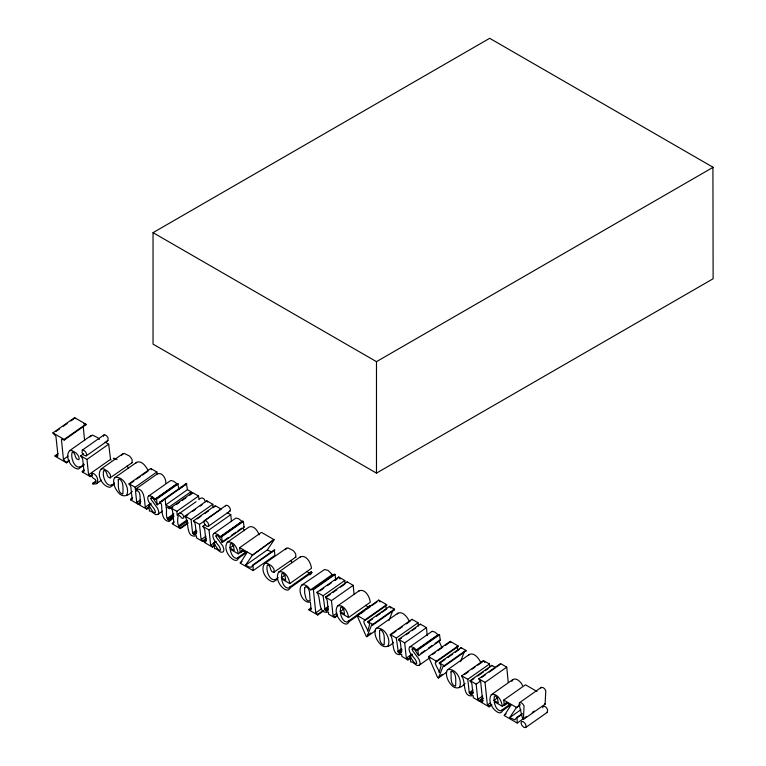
<?xml version="1.0" encoding="UTF-8"?>
<svg xmlns="http://www.w3.org/2000/svg" width="766" height="766" viewBox="0 0 766 766"><rect width="100%" height="100%" fill="white"/><g stroke="black" fill="none" stroke-linecap="round" stroke-linejoin="round"><path stroke-width="1.15" d="M523.398 719.456L524.049 706.089A3.648 1.867 54.9 0 0 521.416 702.92L519.587 702.623L519.07 704.347L522.699 719.044L523.398 719.456L545.124 704.184L545.775 690.827A3.648 1.867 54.9 0 0 543.132 687.657L541.303 687.361L519.587 702.623M542.74 707.794L542.816 706.827L544.052 706.099L546.043 707.238L547.594 709.565L547.326 712.303L525.61 727.566L523.867 727.336L521.972 725.469L521.014 723.056L521.569 721.495L523.312 721.725L525.217 723.602L526.165 726.024L525.61 727.566M103.496 436.342L103.573 435.423L104.76 434.734L106.656 435.825L108.13 438.047L107.872 440.642L86.156 455.904L83.532 454.937L82.058 452.725L82.307 450.13L104.023 434.868M150.529 503.875L148.642 505.206L149.475 511.142L150.787 511.094L155.661 514.608L157.719 514.513A7.373 3.773 54.9 0 0 158.706 511.516L157.7 508.404L151.247 499.652L150.902 498.053L151.668 497.68L153.315 498.723L157.308 504.823L160.142 502.831M213.743 542.788L214.576 548.734L215.888 548.676L220.771 552.19L222.82 552.095A7.373 3.773 54.9 0 0 223.816 549.107L222.81 545.995L216.357 537.234L216.002 535.635L216.768 535.262L218.425 536.315L222.408 542.405L244.134 527.142L243.349 521.502L242.803 521.186L220.598 536.87L217.027 534.084L214.346 533.327A6.597 3.38 54.9 0 0 212.91 536.305C213.417 541.849 219.957 544.722 220.57 550.007L219.746 550.428L217.889 549.203L215.332 545.583L213.743 542.788L215.639 541.457M409.934 656.06L410.758 661.996L412.079 661.948L416.953 665.462L419.012 665.367A7.373 3.773 54.9 0 0 419.998 662.37L418.992 659.258L412.539 650.506L412.194 648.907L412.96 648.534L414.607 649.578L418.6 655.677L440.316 640.414L439.531 634.765L438.995 634.459L416.79 650.133L413.219 647.347L410.528 646.6A6.597 3.38 54.9 0 0 409.092 649.568C409.609 655.112 416.139 657.984 416.752 663.279L415.928 663.691L414.071 662.475L411.514 658.846L409.934 656.06L411.821 654.729M240.735 552.65L241.357 550.764L242.343 550.428L246.901 552.774L240.237 563.144L253.173 570.613L274.889 555.35L274.343 549.825L252.627 565.088L251.516 567.175L249.228 567.07L245.608 565.203L252.263 555.321L273.941 539.59L261.426 532.37L239.71 547.633L240.179 552.324L240.735 552.65L243.569 550.658M537.004 691.468L525.457 684.794L503.731 700.067L504.2 704.758L504.756 705.074L505.378 703.198L506.364 702.862L510.932 705.208L504.258 715.568L517.194 723.047L522.862 719.063M366.914 636.738L371.673 624.96L372.764 625.046L394.48 609.784L394.423 609.152L389.559 606.337L367.833 621.599L369.643 624.424L367.68 631.213C368.302 629.393 360.978 620.403 364.98 620.556L386.696 605.293L386.629 604.652L378.73 600.094L357.013 615.357L366.167 636.307L366.914 636.738L375.417 630.763M389.042 620.383L392.929 610.291M438.372 677.987L443.141 666.219L444.223 666.305L465.948 651.043L465.881 650.401L461.017 647.596L439.301 662.858L441.111 665.683L439.148 672.462C439.761 670.652 432.445 661.661 436.438 661.814L458.154 646.552L458.097 645.91L450.197 641.353L428.472 656.615L437.625 677.556L438.372 677.987L446.875 672.021M460.51 661.642L464.387 651.55L465.948 651.043M522.316 713.539L516.648 717.522L514.963 719.81L509.629 717.637L516.294 707.755L520.066 705.093M511.822 681.367C514.359 675.574 521.253 681.759 522.489 685.589M173.394 518.017L169.123 521.512C161.08 520.516 162.153 509.773 161.454 504.066L159.462 502.343L186.349 483.451L187.459 489.656L190.983 491.695L191.155 493.4M89.871 436.936L92.552 435.117L97.636 437.645A6.415 3.284 54.9 0 1 99.331 439.512M121.497 455.195L124.178 453.386L129.272 455.904A6.415 3.284 54.9 0 1 132.106 459.696L132.202 462.626L109.892 477.965C105.919 477.17 107.738 471.406 104.3 470.343L103.764 470.659C101.562 476.308 107.518 490.824 114.498 483.001M285.134 549.672L287.815 547.853L292.899 550.381A6.415 3.284 54.9 0 1 295.743 554.163L295.839 557.093L273.529 572.432C269.536 571.647 271.346 565.921 267.928 564.81L267.401 565.126C265.199 570.785 271.145 585.301 278.135 577.468M247.198 552.114L238.695 558.088L237.651 559.64A8.11 4.146 54.9 0 1 233.132 559.496C227.856 556.24 223.567 547.882 227.301 542.261L249.027 526.998C253.852 525.064 257.73 530.924 259.138 534.84M245.608 565.203L267.324 549.94L273.989 540.059M311.896 572.547L290.18 587.809L289.136 589.36A8.11 4.146 54.9 0 1 284.617 589.217C279.341 585.961 275.051 577.602 278.786 571.991L300.502 556.719C306.783 554.795 310.91 563.115 311.484 568.324L289.759 583.587L281.61 578.876C282.281 582.514 283.927 587.656 288.14 588.24L311.322 571.857L311.896 572.547L310.852 574.098A8.11 4.146 54.9 0 1 309.608 574.797M358.421 615.117L348.97 621.753L347.927 623.304A8.11 4.146 54.9 0 1 343.407 623.16C338.132 619.905 333.842 611.555 337.576 605.935L359.302 590.672C365.574 588.738 369.7 597.059 370.275 602.268L348.559 617.53L340.401 612.819C341.081 616.458 342.718 621.599 346.931 622.183L370.112 605.801L370.696 606.49M511.219 704.548L502.726 710.522L501.682 712.074A8.11 4.146 54.9 0 1 497.153 711.92C491.877 708.665 487.588 700.316 491.332 694.695L513.048 679.432M126.581 495.343C130.297 488.449 122.972 475.523 114.938 477.563A12.151 6.214 54.9 0 0 113.636 480.933C113.588 485.29 115.57 489.512 118.471 492.691C122.359 497.852 128.621 496.052 132.25 491.36M185.401 484.782L186.349 483.451M387.874 646.198C391.589 639.304 384.254 626.377 376.221 628.417A12.151 6.214 54.9 0 0 374.919 631.787C374.88 636.144 376.862 640.366 379.764 643.545C383.651 648.706 389.913 646.906 393.542 642.214M459.332 687.456C463.047 680.562 455.722 667.636 447.689 669.675A12.151 6.214 54.9 0 0 446.387 673.046C446.339 677.403 448.321 681.625 451.222 684.804C455.109 689.965 461.371 688.165 465 683.473M540.853 687.983L541.303 687.361M335.69 580.255L335.115 574.452L332.272 574.586L328.107 570.411L324.612 569.483L301.507 585.291C297.371 590.998 302.829 603.694 310.431 602.076L311.034 609.707L309.081 609.41L309.138 610.042L317.727 615.002L323.396 611.019M110.486 477.888L110.39 474.958A6.415 3.284 54.9 0 0 107.546 471.167L103.841 468.907L101.303 468.869C95.894 474.796 102.491 486.487 109.902 487.368L114.086 484.361M274.123 572.355L274.027 569.425A6.415 3.284 54.9 0 0 271.183 565.643L267.478 563.383L264.931 563.336C259.521 569.272 266.128 580.963 273.539 581.834L277.723 578.837M96.755 483.49C99.226 480.1 96.64 474.614 92.935 473.302L92.121 473.445A3.591 1.838 54.9 0 0 91.796 476.088C92.217 479.219 97.933 478.769 95.338 482.503L92.877 483.183L92.954 483.949L96.066 483.94L101.476 480.167M204.378 520.602L203.852 522.077L204.752 524.375L206.561 526.146L208.228 526.376L229.944 511.113L230.48 509.649L229.58 507.351L227.751 505.55L226.094 505.34L204.378 520.602L206.035 520.823L207.854 522.613L208.764 524.911L208.228 526.376M225.644 505.895L226.094 505.34M86.156 455.904L86.692 454.439L85.792 452.141L83.963 450.341L82.307 450.13M84.346 464.77L78.266 469.098C70.865 468.227 64.258 456.536 69.668 450.609L91.393 435.337M140.101 502.908L138.206 504.239L136.626 501.395L135.534 491.226L136.607 490.345C141.7 491.762 139.498 500.045 140.283 504.133L139.144 504.191L139.211 504.813L146.727 509.151L149.561 507.159M180.412 528.597L172.379 523.963L172.321 523.341L173.576 523.523L173.662 521.119L172.465 510.367L170.78 507.829L176.85 511.334L177.214 514.991L179.474 513.172C182.002 512.894 184.051 515.547 183.696 517.95L182.193 518.41L179.503 515.585L178.162 515.844C177.434 519.683 176.889 525.342 180.345 527.975L180.412 528.597L187.967 523.293M245.675 552.085L236.656 558.51C232.443 557.935 230.805 552.793 230.126 549.155L238.274 553.866L243.004 550.543M299.755 557.514L300.502 556.719M311.322 571.857L309.081 572.93L306.716 571.369M358.545 591.457L359.302 590.672M370.112 605.801L367.871 606.873L365.516 605.312M509.696 704.519L500.686 710.944C496.464 710.36 494.826 705.227 494.147 701.589L502.305 706.29L506.077 703.638M456.919 646.504L458.154 646.552M173.825 516.696L169.229 520.085C164.431 518.515 167.725 510.166 165.906 506.632L169.439 508.672L192.496 492.567L198.566 496.071L198.93 499.729L200.108 498.455L202.224 497.919L204.072 498.934L205.441 501.73M148.642 505.206L152.788 511.621L154.636 512.837L155.46 512.425C154.856 507.13 148.317 504.258 147.8 498.714A6.597 3.38 54.9 0 1 149.246 495.746L151.927 496.492L155.498 499.279L177.702 483.605L179.024 489.56M155.498 499.279L177.702 483.605M220.598 536.87L242.803 521.186M416.79 650.133L417.815 650.037L418.6 655.677M438.995 634.459L438.056 634.736L434.935 632.084L432.254 631.337M57.977 453.683L55.142 455.674L57.67 456.479L57.843 454.066L55.918 436.333L52.883 432.914L74.599 417.652L85.869 424.163L85.936 424.795L64.21 440.067L62.027 439.138L61.452 439.588L63.434 459.409L66.479 462.817L69.313 460.835M55.774 431.564L59.557 428.912M63.329 426.26L67.111 423.598M70.884 420.946L73.718 418.954M64.21 440.067L64.153 439.425L85.869 424.163M66.479 462.817L55.209 456.316L57.096 454.985M63.434 459.409L68.155 456.086M66.412 462.185L69.246 460.194M92.255 475.284L90.369 476.615L82.335 471.98L82.278 471.358L83.676 471.578L83.791 469.663L82.623 458.786L80.736 455.847L83.571 453.855M90.369 476.615L88.463 473.685L86.97 459.447L108.686 444.184L105.124 442.126M69.668 450.609L72.215 450.647L75.92 452.907A6.415 3.284 54.9 0 1 78.764 456.699L79.195 459.179L78.266 459.696C74.283 458.911 76.102 453.146 72.665 452.084L72.138 452.4C70.079 458.508 76.389 473.618 83.81 464.072M82.278 471.358L84.164 470.027M82.335 471.98L84.231 470.65M88.818 474.623L110.543 459.361L108.686 444.184M90.302 475.992L92.198 474.661M101.303 468.869L123.02 453.606M92.877 483.183L95.712 481.192M92.954 483.949L95.788 481.958M114.938 477.563L136.654 462.3C141.643 460.069 146.105 466.475 148.029 470.381M129.09 483.758L150.806 468.495L156.858 471.99L157.068 474.077L135.352 489.35L135.142 487.262L129.09 483.758L130.814 486.659L131.944 497.306L131.896 499.394L130.632 499.269L130.689 499.892L138.206 504.239M129.148 484.399L133.868 481.086M136.702 479.095L140.484 476.433M142.371 475.111L148.039 471.128M135.142 487.262L156.858 471.99M135.534 491.226L137.42 489.895M130.632 499.269L132.518 497.948M130.689 499.892L132.575 498.57M136.932 502.343L140.714 499.691M148.652 496.023L170.368 480.761A6.597 3.38 54.9 0 1 170.962 480.483L173.643 481.23L177.214 484.016M138.148 503.616L140.982 501.625M150.845 498.57L152.731 497.239M155.048 499.145L176.774 483.882M157.308 504.823L156.523 499.183L178.239 483.911M146.727 509.151L145.31 507.207L150.979 503.224M149.179 505.512L151.074 504.181M146.67 508.538L148.556 507.207M159.519 502.946L162.354 500.954M169.439 508.672L169.267 506.958L165.734 504.918L165.15 499.02L186.866 483.758M165.734 504.918L187.459 489.656M157.719 514.513L162.44 511.19M169.267 506.958L190.983 491.695M170.837 508.471L172.733 507.14M176.506 504.488L179.34 502.496M182.174 500.504L185.946 497.852M189.729 495.2L192.563 493.208L192.496 492.567M176.85 511.334L198.566 496.071M167.199 518.458L173.805 513.814M167.687 519.358L173.346 515.374M168.261 519.932L173.93 515.949M177.214 514.991L196.096 501.72M172.321 523.341L174.208 522.019M206.466 538.814L202.693 541.466L196.632 537.971L196.422 535.807C185.334 538.584 189.451 521.665 185.094 516.705L185.037 516.064L206.753 500.801L212.814 504.296L213.139 507.599M185.094 516.705L187.929 514.714M192.649 511.391L195.483 509.4M200.204 506.087L202.1 504.756M178.421 525.974L186.923 519.999M179.053 526.979L187.555 521.004M202.693 541.466L200.97 538.584L199.486 524.404L221.202 509.141L215.15 505.646L193.425 520.909L194.842 522.881L195.378 525.342L196.24 533.969L194.89 534.898L192.563 532.897L191.088 519.559L212.814 504.296M180.345 527.975L187.9 522.671M197.264 518.888L201.046 516.236M204.819 513.584L208.601 510.932M213.321 507.609L215.208 506.278M192.563 532.897L196.335 530.244M215.265 545.095L212.441 547.087L204.407 542.452L204.35 541.84L205.748 542.06L205.853 540.135L204.685 529.258L202.808 526.319L205.633 524.327M193.109 533.931L196.891 531.278M193.894 534.63L196.728 532.638M212.441 547.087L210.535 544.157L209.032 529.919L230.757 514.656L227.196 512.598M201.286 539.523L206.006 536.2M202.626 540.844L206.408 538.192M213.752 533.615L235.478 518.352A6.597 3.38 54.9 0 1 236.062 518.065L238.753 518.812L242.324 521.598M204.35 541.84L206.236 540.509M215.945 536.152L217.841 534.831M220.158 536.727L241.874 521.464M222.408 542.405L221.623 536.765L243.349 521.502M210.889 545.095L215.61 541.782M214.289 543.104L216.175 541.773M212.374 546.464L214.26 545.143M221.872 542.098L228.479 537.454M231.313 535.463L236.033 532.14M237.929 530.819L241.702 528.157M229.934 547.949L230.394 543.678L231.648 543.582L233.592 546.474L234.252 550.448L229.934 547.949L233.707 545.296M240.179 552.324L243.014 550.333M240.198 562.761L242.085 561.43M252.263 555.321L273.941 539.59M253.173 570.613L253.067 565.346L274.793 550.084M264.931 563.336L286.656 548.073M281.409 577.679L281.869 573.399L283.133 573.303L285.076 576.195L285.737 580.168L281.409 577.679L285.191 575.017M301.507 585.291L302.886 584.745A9.431 4.826 54.9 0 1 307.606 586.478L310.546 589.849L332.272 574.586M310.546 589.849L312.854 589.408L334.579 574.146M317.727 615.002L315.669 611.938L313.399 589.715L335.115 574.452M337.509 615.673L334.685 617.664L328.624 614.169L328.413 612.015C317.325 614.782 321.442 597.863 317.086 592.903L317.019 592.262L338.744 576.999L344.796 580.494L345.121 583.807M319.92 590.912L323.692 588.259M327.475 585.607L331.247 582.945M335.029 580.293L337.863 578.301M354.103 594.531L353.193 585.339L347.132 581.844L325.416 597.107L327.139 600.008L328.231 610.167L326.881 611.096L325.1 610.138L323.08 595.766L344.796 580.494M327.369 596.427L330.203 594.435M333.028 592.444L336.81 589.782M340.583 587.129L344.365 584.477M309.081 609.41L310.967 608.08M309.138 610.042L311.034 608.721M334.685 617.664L332.951 614.782L331.467 600.611L353.193 585.339M315.927 612.743L321.596 608.759M324.545 609.104L328.327 606.442M317.66 614.361L323.329 610.378M325.1 610.138L327.934 608.147M325.876 610.828L327.771 609.506M333.277 615.72L337.05 613.068M340.209 611.622L340.669 607.352L341.933 607.247L343.877 610.138L344.528 614.112L340.209 611.622L343.982 608.97M334.618 617.042L337.452 615.06M357.08 615.988L362.739 612.015M366.521 609.353L370.294 606.701M372.18 605.37L376.91 602.057M361.255 613.126L365.028 610.473M364.98 620.556L364.913 619.914L386.629 604.652M367.9 622.241L372.621 618.928M376.403 616.266L380.175 613.614M382.062 612.283L386.782 608.97M372.764 625.046L372.697 624.414L394.423 609.152M376.221 628.417L397.947 613.154C402.935 610.923 407.397 617.329 409.322 621.236M368.053 634.976L370.888 632.984M410.758 657.965L407.924 659.957L401.863 656.452L401.652 654.298C390.564 657.075 394.681 640.146 390.325 635.186L390.267 634.554L411.984 619.292L418.035 622.787L418.37 626.09M390.325 635.186L395.993 631.203M398.827 629.221L402.6 626.559M406.382 623.907L410.155 621.255M427.227 635.665L426.432 627.632L420.371 624.137L398.655 639.399L400.388 642.301L401.47 652.45L400.12 653.388L398.339 652.421L396.319 638.049L418.035 622.787M398.722 640.031L401.556 638.04M406.277 634.727L409.111 632.735M411.936 630.744L415.718 628.091M407.924 659.957L406.2 657.065L404.716 642.894L426.432 627.632M397.793 651.387L401.566 648.735M398.339 652.421L402.121 649.769M399.124 653.12L401.959 651.129M409.944 646.877L431.66 631.615A6.597 3.38 54.9 0 1 432.254 631.337M412.137 649.424L414.023 648.093M416.34 649.999L438.056 634.736M406.516 658.013L412.185 654.03M417.815 650.037L439.531 634.765M410.471 656.366L412.357 655.035M407.857 659.335L410.691 657.343M420.888 653.369L424.67 650.717M428.443 648.065L432.225 645.412M435.059 643.421L439.78 640.098L440.316 640.414M432.311 654.595L435.145 652.603M437.98 650.612L442.7 647.299M445.534 645.307L449.316 642.645M419.012 665.367L430.339 657.4M436.438 661.814L436.371 661.173L458.097 645.91M439.358 663.5L445.027 659.516M447.861 657.525L452.582 654.212M455.416 652.22L459.188 649.558M444.223 666.305L444.165 665.673L465.881 650.401M447.689 669.675L469.405 654.413C474.403 652.182 478.855 658.588 480.78 662.494M440.46 675.564L442.355 674.243M483.164 698.554L479.382 701.216L473.331 697.711L473.11 695.557C462.022 698.324 466.14 681.405 461.793 676.445L461.726 675.813L483.442 660.541L489.503 664.045L489.828 667.349M464.617 674.453L468.399 671.801M472.172 669.149L475.006 667.157M477.84 665.166L482.561 661.843M495.87 667.722L491.839 665.386L470.113 680.658L471.846 683.559L472.928 693.709L471.588 694.647L470.583 694.369L469.252 692.646L467.777 679.308L489.503 664.045M470.18 681.29L473.963 678.638M477.735 675.985L483.403 672.002M485.29 670.671L488.124 668.68M491.973 704.854L489.139 706.846L481.115 702.211L481.058 701.589L482.456 701.809L482.561 699.894L480.675 681.75L478.788 678.81L500.504 663.548L506.738 667.148L508.26 682.477M481.69 677.46L485.462 674.808M489.244 672.155L494.903 668.172M496.789 666.841L499.623 664.85M479.382 701.216L477.658 698.324L476.174 684.153L480.895 680.83M469.252 692.646L473.024 689.994M489.139 706.846L487.243 703.916L485.022 682.41L506.738 667.148M469.807 693.68L472.632 691.688M470.583 694.369L473.417 692.387M477.974 699.272L482.695 695.949M479.325 700.593L483.097 697.931M481.058 701.589L482.944 700.268M481.115 702.211L483.001 700.88M487.597 704.854L490.432 702.862M493.955 700.383L494.415 696.112L495.679 696.016L497.622 698.908L498.273 702.882L493.955 700.383L497.728 697.73M489.081 706.223L490.968 704.892M504.2 704.758L506.087 703.427M504.756 705.074L507.59 703.083M504.22 715.195L506.106 713.864M516.294 707.755L520.018 704.634M509.629 717.637L520.966 709.67M517.194 723.047L517.088 717.78L521.818 714.458M524.748 717.732L526.644 716.402M532.303 712.428L534.199 711.097M153.037 232.663L489.685 38.3L713.117 167.304L376.479 361.657L153.037 232.663L153.037 344.116L376.479 473.12L713.117 278.757L712.926 167.189M157.068 474.077C162.191 471.53 166.126 478.75 165.868 483.164M135.352 489.35C144.831 486.736 144.42 501.548 145.31 507.207M227.301 542.261C233.582 540.336 237.709 548.657 238.274 553.866M278.786 571.991C285.067 570.057 289.194 578.378 289.759 583.587M337.576 605.935C343.857 604.001 347.984 612.321 348.559 617.53M491.332 694.695C497.603 692.761 501.73 701.091 502.305 706.29M182.873 486.573L181.178 487.071L181.236 487.674M159.462 502.343L162.545 501.079L164.623 498.723L165.15 499.02M393.398 609.698L394.48 609.784M546.56 712.437L547.326 712.303M107.135 440.756L107.872 440.642M229.206 511.238L229.944 511.113M131.618 462.693L132.202 462.626M295.245 557.169L295.839 557.093M385.71 604.996L386.696 605.293M83.743 423.876L84.375 423.991M271.911 552.085L267.324 549.94M75.374 418.705L74.599 417.652M85.218 424.383L85.936 424.795M243.588 526.836L244.134 527.142M544.425 703.782L545.124 704.184M52.883 432.914L64.153 439.425M478.788 678.81L485.022 682.41M155.986 498.867L156.523 499.183M221.087 536.459L221.623 536.765M312.854 589.408L313.399 589.715M80.736 455.847L86.97 459.447M185.037 516.064L191.088 519.559M193.425 520.909L199.486 524.404M202.808 526.319L209.032 529.919M239.71 547.633L252.225 554.852M317.019 592.262L323.08 595.766M325.416 597.107L331.467 600.611M357.013 615.357L364.913 619.914M367.833 621.599L372.697 624.414M390.267 634.554L396.319 638.049M398.655 639.399L404.716 642.894M428.472 656.615L436.371 661.173M439.301 662.858L444.165 665.673M461.726 675.813L467.777 679.308M470.113 680.658L476.174 684.153M503.731 700.067L516.246 707.286M116.968 459.447L113.837 458.183A3.591 1.838 54.9 0 0 113.339 458.767M207.653 502.123L206.753 500.801M151.706 469.826L150.806 468.495M450.906 642.578L450.197 641.353M390.401 607.534L390.919 608.08M110.543 459.361L111.118 460.04M502.142 709.833L502.726 710.522M348.396 621.063L348.97 621.753M289.605 587.12L290.18 587.809M238.121 557.399L238.695 558.088M484.342 661.872L484.859 662.523M339.644 578.33L340.161 578.972M170.052 519.348L170.569 520.009M379.448 601.32L379.936 601.961M275.3 579.46L275.837 580.159M111.664 484.993L112.2 485.692M80.037 466.733L80.564 467.432M439.445 642.013L441.714 647.107M243.253 528.741L244.526 530.733M290.774 560.473L291.932 562.359M127.137 465.996L128.305 467.882M457.809 649.731L456.881 646.935M386.351 608.472L385.413 605.676M500.504 663.548L500.571 664.189M491.839 665.386L491.896 666.027M483.442 660.541L483.509 661.182M461.017 647.596L461.084 648.237M420.371 624.137L420.438 624.769M411.984 619.292L412.051 619.924M389.559 606.337L389.616 606.978M378.73 600.094L378.797 600.726M347.132 581.844L347.199 582.486M338.744 576.999L338.802 577.641M230.757 514.656L231.447 521.627M83.216 426.403L84.624 440.613M55.142 455.674L55.209 456.316M376.479 361.657L376.479 473.12M135.975 463.181A12.151 6.214 54.9 0 1 136.654 462.3M397.267 614.035A12.151 6.214 54.9 0 1 397.937 613.154M468.725 655.294A12.151 6.214 54.9 0 1 469.405 654.413M118.232 479.755C118.73 484.093 117.054 492.375 122.483 494.089L122.933 493.677C122.828 489.062 124.14 481.536 119.209 478.913L118.232 479.755M379.524 630.61C380.022 634.947 378.337 643.229 383.776 644.943L384.226 644.532C384.12 639.916 385.432 632.381 380.491 629.767L379.524 630.61M450.983 671.868C451.48 676.206 449.805 684.488 455.234 686.202L455.684 685.79C455.579 681.175 456.89 673.64 451.959 671.026L450.983 671.868M304.676 587.876L304.638 593.066L306.065 598.801A2.633 1.35 54.9 0 0 308.363 600.994L310.278 600.506C309.052 596.379 311.092 588.556 305.749 586.66L304.676 587.876"/></g></svg>
